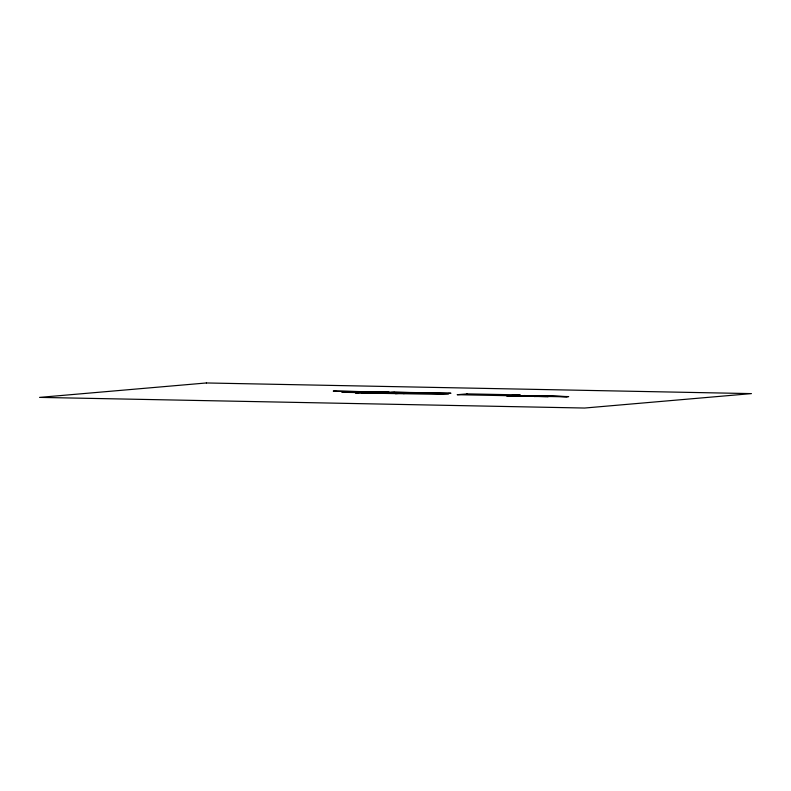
<?xml version="1.0" encoding="UTF-8"?>
<svg xmlns="http://www.w3.org/2000/svg" width="791" height="791" viewBox="0 0 791 791"><rect width="100%" height="100%" fill="white"/><g stroke="black" fill="none" stroke-linecap="round" stroke-linejoin="round"><path stroke-width="1.19" d="M334.178 391.12L335.72 390.981M348.05 391.792L341.88 392.287L359.163 392.613M364.859 392.128L355.416 392.939L441.635 394.353M361.269 393.028L399.593 393.345M365.709 392.672L370.623 392.247M382.251 392.613L383.773 392.524M388.223 392.188L385.682 392.405A34.389 1.018 0.6 0 0 379.907 392.316M388.43 392.672L389.202 392.633M390.754 392.662L389.597 392.761L393.562 392.84M394.333 392.306L391.07 392.534A30.098 0.89 0.6 0 1 395.282 392.633L393.068 392.82M390.042 392.761L391.219 392.662L389.073 392.623M395.48 393.7L404.488 392.909M403.311 393.582L410.025 392.998M410.796 392.998L411.587 392.929M448.784 393.354L450.959 393.226L333.258 391.11L389.053 392.188L386.216 392.435A33.973 1.009 0.6 0 0 381.559 392.366L378.701 392.554L382.607 392.623M441.427 394.323L448.764 393.74L394.917 392.722M467.234 393.888L457.188 394.709L509.839 395.727M519.292 394.907L506.517 395.945L536.041 396.331M510.867 395.718L520.231 394.907L466.937 393.869M510.907 395.905L511.668 395.836M513.319 395.826L514.288 395.797M515.445 395.994L517.087 395.856M518.036 396.044L518.787 395.975M519.855 395.895L524.038 395.579M523.029 395.935L528.981 395.727M526.292 395.678L524.166 395.856L526.687 395.905M526.331 395.984L527.34 395.895M528.843 395.718L529.555 395.678M528.704 396.172L530.652 395.955M533.539 395.757L527.033 395.876M538.147 396.232L534.241 396.489L568.68 396.598L523.899 395.549M393.918 392.287L449.159 393.374M347.743 391.782L380.066 392.435M383.427 392.514L388.589 392.682M391.792 392.524L392.039 392.534A44.444 1.315 0.6 0 1 397.339 392.652M510.264 395.718L529.94 396.064M536.881 396.34L546.156 396.677M507.812 395.935L521.318 396.113M536.763 396.35L542.577 396.311M548.074 396.736L546.769 396.696M206.382 382.963L39.55 397.389L584.618 408.037L751.45 393.611L206.382 382.963M549.814 396.073L542.626 396.261L567.266 396.677L549.814 396.073"/></g></svg>
